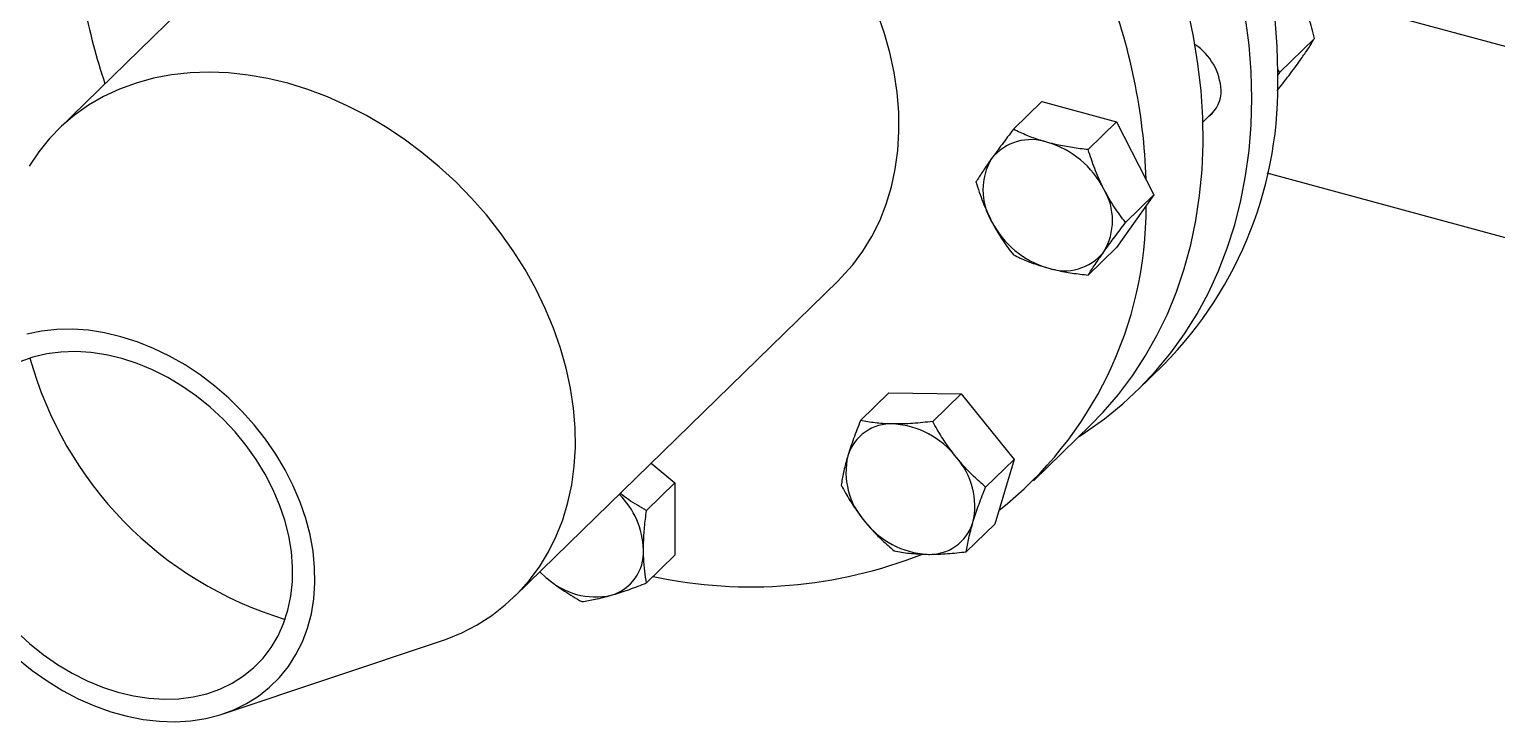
# Model space of a CAD drawing. Header units: inches. Extents: x 0.9 to 37.1, y -8.4 to 11.7.
# Drawn here: x 1.8986 to 2.0355, y 0.7903 to 0.8549 of the extents above; entities that cross this region are included whole.
import ezdxf

# ---------------------------------------------------------------- set-up
doc = ezdxf.new("R2010")
doc.units = ezdxf.units.IN
doc.header["$MEASUREMENT"] = 0

msp = doc.modelspace()

# ---------------------------------------------------------------- linework, layer by layer
at = {"color": 7, "linetype": 'Continuous', "lineweight": 25}
for p, q in [((1.931541787950737, 0.8750427403863923), (1.901353195555749, 0.8455777487348022)), ((2.194421881297822, 0.8103327487908905), (2.019573040138416, 0.857852917260546)), ((2.015259594976003, 0.8508655885801968), (2.018528893403664, 0.8540565240705704)), ((2.015111614962115, 0.8511542178521756), (2.015259594976003, 0.8508655885801968)), ((2.015259594976003, 0.8508655885801968), (2.015112633518108, 0.8506588279126426)), ((1.993094585881671, 0.8481508506962299), (1.990443131657185, 0.8455629500890445)), ((1.993094585881671, 0.8481508506962299), (2.000073046103569, 0.8462542547382332)), ((2.000073046103569, 0.8462542547382332), (1.997421591879082, 0.8436663541310478)), ((2.000073046103569, 0.8462542547382332), (2.003562276214517, 0.8394486468711033)), ((2.008125927064047, 0.8462424859547197), (2.009220504145345, 0.8473108267418792)), ((2.190768536661881, 0.7934679974832712), (2.014135079331122, 0.841473186388602)), ((2.003562276214517, 0.8394486468711033), (2.000073046103569, 0.8345396349619705)), ((2.003562276214517, 0.8394486468711033), (2.000910821990031, 0.8368607462639184)), ((2.000073046103569, 0.8345396349619705), (1.997421591879082, 0.8319517343547855)), ((1.943916708348522, 0.801968961948313), (1.97410530074351, 0.8314339535999036)), ((2.002029353232468, 0.8212072137179005), (2.004460058383146, 0.8235796564616731)), ((1.978832212629076, 0.8209624628750269), (1.976180758404589, 0.818374562267842)), ((1.978832212629076, 0.8209624628750269), (1.985572887585137, 0.8208809986500243)), ((1.985572887585137, 0.8208809986500243), (1.982921433360651, 0.8182930980428393)), ((1.985572887585137, 0.8208809986500243), (1.990507404130282, 0.8147574292898607)), ((1.992330642297047, 0.8127610344311145), (1.99763034510195, 0.8179337068385988)), ((1.990507404130282, 0.8147574292898607), (1.987855949905795, 0.8121695286826753)), ((1.990507404130282, 0.8147574292898607), (1.988701245719364, 0.8087153241546994)), ((1.956656492130634, 0.8144033814757807), (1.958867068178586, 0.8125656424207905)), ((1.958867068178586, 0.8125656424207905), (1.9562156139541, 0.8099777418136052)), ((1.958867068178586, 0.8125656424207905), (1.958867068178586, 0.8058022035395109)), ((1.988701245719364, 0.8087153241546994), (1.986049791494878, 0.8061274235475144)), ((1.958867068178586, 0.8058022035395109), (1.9562156139541, 0.803214302932326)), ((1.946262641065335, 0.804258664197814), (1.946865490609374, 0.8037091834052243)), ((1.946267846456188, 0.8042637448188663), (1.946865490609374, 0.8037091834052243)), ((1.916722900508445, 0.7910062111847522), (1.936912307667429, 0.7977432825402095))]:
    msp.add_line(p, q, dxfattribs=at)
at = {"color": 7, "linetype": 'Continuous', "lineweight": 25, "flags": 128}
for points in [[(1.99763034510195, 0.8179337068385988), (1.99881596824282, 0.8191530646824225), (2.000237378273556, 0.8208004955724415), (2.001550681933708, 0.8225444721377131), (2.002752507991617, 0.8243805176154071), (2.003839771377028, 0.8263039189031143), (2.004809681100425, 0.8283097386573157), (2.005659747417457, 0.830392827967469), (2.006387788220083, 0.8325478395731913), (2.006991934638002, 0.8347692415905987), (2.007470635836023, 0.8370513317125714), (2.007822662995039, 0.8393882518464961), (2.008047112466381, 0.8417740031519063), (2.008143408091472, 0.8442024614394166), (2.008111302680827, 0.8466673928914332), (2.007950878648574, 0.8491624700642704), (2.007662547800902, 0.8516812881306102), (2.007247050278963, 0.8542173813206015), (2.006705452658935, 0.8567642395193991), (2.006039145214142, 0.859315324978533), (2.00524983834624, 0.8618640890982183), (2.004339558194635, 0.8644039892375139)], [(1.97410530074351, 0.8314339535999036), (1.974389483999172, 0.8317177610489241), (1.975452806487874, 0.8329080996592553), (1.976408290237169, 0.8341953211564759), (1.977251381931861, 0.8355732913439549), (1.977978063856087, 0.8370354435662248), (1.978584873039546, 0.8385748100020853), (1.979068917760141, 0.840184054869447), (1.979427891324347, 0.8418555093836697), (1.979660083059652, 0.8435812083028176), (1.9797643864667, 0.8453529278856617), (1.979740304492255, 0.8471622250815534), (1.979587951897892, 0.8490004777654043), (1.979308054713107, 0.8508589258260404), (1.978901946775448, 0.8527287129121204), (1.978371563374179, 0.8546009286366827), (1.97771943202774, 0.856466651039197)], [(2.012682163614212, 0.8484359650744016), (2.012618165472924, 0.8509207836712616), (2.012426332713922, 0.8534341120476685), (2.012107149923402, 0.8559696013180171)], [(2.015112868764889, 0.8508084078181737), (2.015048870623602, 0.8532932264150337), (2.0148570378646, 0.8558065547914406)], [(1.947530839632752, 0.8270016593876068), (1.946760068043991, 0.8288519974511801), (1.945874329290534, 0.8306781334723001), (1.944877844320906, 0.8324713650812083), (1.943775361839783, 0.8342231467126555), (1.942572135678255, 0.8359251303294104), (1.941273899756929, 0.8375692052044603), (1.939886840761181, 0.8391475365723178), (1.938417568658792, 0.8406526029652466), (1.936873085200433, 0.8420772320564818), (1.935260750553134, 0.8434146348396299), (1.933588248225744, 0.8446584379813804), (1.931863548453506, 0.8458027141933377), (1.93009487021626, 0.8468420104782513), (1.928290642071257, 0.8477713741160304), (1.92645946198725, 0.8485863762657111), (1.924610056371252, 0.8492831330709008), (1.92275123848324, 0.8498583241681206), (1.920891866436951, 0.8503092085098523), (1.919040800986938, 0.8506336374268759), (1.917206863303042, 0.8508300648676577), (1.915398792933496, 0.8508975547659889), (1.913625206157004, 0.8508357855017707), (1.91189455492224, 0.8506450514336756), (1.910215086570474, 0.8503262614963982), (1.908594804533228, 0.8498809348691658), (1.907041430192281, 0.8493111937361575), (1.905562366083771, 0.8486197531733315), (1.904164660621737, 0.8478099082098494), (1.902854974509215, 0.8468855181257635), (1.901639548996963, 0.8458509880607896), (1.900524176141046, 0.8447112480218095), (1.899514171201059, 0.8434717293891443), (1.898614347310499, 0.8421383390335522)], [(1.996573599597395, 0.8169022908301224), (1.997159641497512, 0.8172813270622634), (1.99894906136438, 0.8185512168296838), (2.000645175956825, 0.8199313847117815), (2.002243700742184, 0.8214183442847052), (2.003740597708116, 0.8230083393595229), (2.005132085562973, 0.8246973534706838), (2.006414649287669, 0.8264811200219562), (2.007585049014924, 0.8283551330642225), (2.008640328213453, 0.8303146586778967), (2.009577821156409, 0.8323547469312143), (2.01039515965526, 0.8344702443841934), (2.011090279042023, 0.8366558071066672), (2.011661423384796, 0.8389059141775186), (2.012107149923402, 0.8412148816310046), (2.012426332713922, 0.8435768768149465), (2.012618165472924, 0.8459859331245174), (2.012682163614212, 0.8484359650744016)], [(1.923895798977004, 0.8107704655248598), (1.923253920063289, 0.8122851168699752), (1.922498581771897, 0.8137738476736822), (1.921635082258231, 0.815226215559044), (1.920669478350957, 0.8166320332088697), (1.919608543067699, 0.8179814398224248), (1.918459718107188, 0.8192649702818624), (1.917231061651092, 0.8204736215432251), (1.915931191841663, 0.8215989157863284), (1.914569226331658, 0.8226329598805804), (1.913154718330558, 0.8235685007496194), (1.91169758959567, 0.8243989762464343), (1.910208060838123, 0.8251185611821108), (1.908696580031926, 0.8257222081853461), (1.907173749128938, 0.8262056831061324), (1.905650249693789, 0.8265655947152761), (1.904136767980386, 0.826799418491436), (1.902643919975511, 0.8269055143288244), (1.90118217693531, 0.8268831380413713), (1.89976179193695, 0.826732446582656), (1.898392727960647, 0.8264544969449901)], [(1.936912307667429, 0.7977432825402095), (1.93746062055624, 0.797935250501542), (1.938977743773172, 0.7985662173169978), (1.940416986144612, 0.7993173076244089), (1.94177148902523, 0.8001849421364149), (1.943034797591963, 0.8011649861794483), (1.944200891604183, 0.802252769397334), (1.945264214092887, 0.8034431080076647), (1.946219697842182, 0.8047303295048858), (1.947062789536874, 0.8061082996923647), (1.947789471461099, 0.8075704519146343), (1.948396280644559, 0.8091098183504952), (1.948880325365154, 0.8107190632178565), (1.94923929892936, 0.8123905177320796), (1.949471490664664, 0.814116216651227), (1.949575794071711, 0.8158879362340712), (1.949551712097267, 0.8176972334299628), (1.949399359502905, 0.8195354861138138), (1.949119462318119, 0.8213939341744503), (1.94871335438046, 0.8232637212605303), (1.94818297097919, 0.8251359369850926), (1.947530839632752, 0.8270016593876068)], [(1.921973414523212, 0.8105211857405896), (1.921360404007914, 0.8119577524506307), (1.920632403507934, 0.8133672017580933), (1.91979527445524, 0.8147381856058966), (1.91885575692074, 0.8160596656382233), (1.917821415347195, 0.8173210020748707), (1.916700577644772, 0.8185120393765049), (1.915502268139609, 0.8196231880110916), (1.914236134915248, 0.82064550166317), (1.912912372131935, 0.8215707492643243), (1.911541637949242, 0.8223914812649071), (1.910134968712831, 0.8231010896134316), (1.908703690096284, 0.8236938609607192), (1.907259325913444, 0.8241650226604245), (1.905813505335438, 0.8245107811955807), (1.904377869259433, 0.8247283527217659), (1.90296397658297, 0.8248159854809805), (1.901583211138527, 0.8247729739057745), (1.900246690037584, 0.8245996643000617), (1.898965174162186, 0.8242974520508821), (1.897748981524639, 0.823868770393569)], [(1.897456300330828, 0.7986674041863253), (1.89865460983599, 0.7975562555517386), (1.899920743060353, 0.7965339418996598), (1.901244505843666, 0.7956086942985054), (1.902615240026358, 0.794787962297923), (1.904021909262768, 0.7940783539493981), (1.905453187879315, 0.793485582602111), (1.906897552062157, 0.7930144209024053), (1.908343372640162, 0.792668662367249), (1.909779008716168, 0.7924510908410642), (1.91119290139263, 0.7923634580818497), (1.912573666837073, 0.7924064696570552), (1.913910187938017, 0.7925797792627685), (1.915191703813415, 0.792881991511948), (1.91640789645096, 0.7933106731692612), (1.917548973782644, 0.7938623727420642), (1.918605748524735, 0.7945326482697914), (1.919569712148383, 0.7953161030880089), (1.920433103385291, 0.7962064292791844), (1.921188970716887, 0.7971964584603293), (1.921831228343858, 0.7982782194986053), (1.922354705185434, 0.799443002690198), (1.922755186513885, 0.8006814298857288), (1.923029447889035, 0.8019835299976035), (1.923175281119553, 0.8033388192813433), (1.923191512042016, 0.8047363857445338), (1.92307800997458, 0.8061649770037675), (1.922835688769155, 0.8076130908822243), (1.922466499453602, 0.8090690680184318), (1.921973414523212, 0.8105211857405896)], [(1.897567408439496, 0.7961322475766366), (1.89889949456507, 0.7950516305232047), (1.900288950109204, 0.7940659734528444), (1.901726029039581, 0.7931821900417102), (1.903200651280043, 0.7924064793954333), (1.904702473415089, 0.7917442825668508), (1.906220961241498, 0.791200244390927), (1.907745463658201, 0.7907781809045753), (1.909265287376098, 0.7904810525799002), (1.910769771923798, 0.7903109435586129), (1.912248364423172, 0.7902690470332745), (1.913690693610203, 0.7903556568779075), (1.915086642581956, 0.790570165586681), (1.916426419759383, 0.7909110685351273), (1.917700627568212, 0.7913759745340014), (1.918900328356182, 0.7919616226017565), (1.920017107084248, 0.7926639048379833), (1.921043130352038, 0.7934778952373849), (1.921971201343523, 0.7943978842421604), (1.922794810307519, 0.7954174187904526), (1.923508180218905, 0.79652934757994), (1.924106307300306, 0.7977258712290833), (1.924584996120003, 0.7989985969841862), (1.92494088901986, 0.8003385975885271), (1.925171489666896, 0.8017364739006569), (1.925275180563256, 0.8031824208226186), (1.925251234391806, 0.8046662960756654), (1.925099819117731, 0.8061776913410612), (1.92482199681039, 0.807706005266954), (1.92441971619365, 0.8092405178292466), (1.923895798977004, 0.8107704655248598)]]:
    msp.add_lwpolyline(points, dxfattribs=at)
at = {"color": 7, "linetype": 'Continuous', "lineweight": 25}
for centre, radius, start, end in [((1.94754104291855, 0.8390235709604297), 0.0553216113202829, 1.916387765535318, 21.42466818691679), ((1.960815148620803, 0.8682675924619385), 0.05813439546735513, 190.9266816196599, 198.5122423844845), ((2.004323209323987, 0.8488968040054439), 0.005512048492010135, 3.279664666358198, 56.31861765642684), ((1.977860308552243, 0.8496846260423823), 0.03726950667605345, 315.5378643067557, 1.727892839039169), ((2.006914021136101, 0.8491038120858478), 0.002914223292202506, 307.5753609848442, 2.130427519316187), ((1.992089985939602, 0.8399023373163366), 0.004699891735857947, 70.64630427551631, 141.463459077456), ((1.991202434069343, 0.836072106767201), 0.008618642948834526, 27.00485865070319, 73.5189740523783), ((1.993284729720781, 0.8399017789631209), 0.005683674415825959, 148.9841664542804, 211.0158335457204), ((1.994010318620424, 0.8370568850261249), 0.00568367441582478, 328.9841664542842, 31.01583354573462), ((1.96685833731372, 0.8382705065521727), 0.03597368911743461, 308.1486299520447, 0.2393969521614997), ((1.996092614271857, 0.8408865572220461), 0.008618642948833887, 207.0048586507106, 253.5189740523936), ((1.995205062401601, 0.8370563266729127), 0.004699891735860164, 250.6463042755372, 321.4634590774402), ((1.932718843348953, 0.833615542480834), 0.03530786844615359, 195.445749567628, 253.1643176704551), ((1.979018612495883, 0.8138569739904122), 0.004206142608723294, 86.62463438585183, 163.1599187346123), ((1.978800222133829, 0.8101357667593398), 0.007933752699035986, 37.38878900586094, 86.63245310396604), ((1.981696628876012, 0.8135568234889456), 0.006873655545999265, 167.2356603167726, 221.6062555563415), ((1.979964245828388, 0.810389141871827), 0.006873655546001864, 347.2356603167783, 41.60625555632486), ((1.94827739106103, 0.8060633409179889), 0.007657621296209173, 1.905850015967779, 45.17132160355155), ((1.982860652570572, 0.8138101986014314), 0.007933752699034537, 217.388789005858, 266.6324531039696), ((1.982642262208518, 0.8100889913703608), 0.004206142608724078, 266.6246343858651, 343.1599187346079), ((1.951718115618229, 0.8061127201130147), 0.004217659933541965, 286.4011126591141, 2.789939621220908), ((1.965956568318231, 0.8462717798196588), 0.04341924731410787, 257.8758762354561, 291.6211731722539), ((1.95147601256728, 0.8087337217207962), 0.006819303337511265, 227.4604730730739, 282.1305006095903)]:
    msp.add_arc(centre, radius, start, end, dxfattribs=at)
for points, knots in [([(2.018528893403664, 0.8540565240705704), (2.018369410066478, 0.8546944671869592), (2.018044634168995, 0.8559935906679668), (2.017526735269753, 0.8572536975593712), (2.017218014674533, 0.8578581319745733), (2.017209651749558, 0.8578745054842951)], [0, 0, 0, 0, 0.4841952181635638, 0.9860273763411882, 1, 1, 1, 1]), ([(2.017209651749558, 0.8520171955961637), (2.01743754031367, 0.8523447788596981), (2.017901552544032, 0.8530117831094906), (2.018289026204821, 0.8536390824680828), (2.018474729688915, 0.853962262796037), (2.018528893403664, 0.8540565240705704)], [0, 0, 0, 0, 0.4060446745436583, 0.8267623950146831, 0.9999999999999999, 0.9999999999999999, 0.9999999999999999, 0.9999999999999999]), ([(2.015039663292715, 0.8491475121614371), (2.015422538375091, 0.8496380538807244), (2.016202234866878, 0.8506370054323091), (2.016890963011086, 0.8515691769481943), (2.017201246487724, 0.8520053793203184), (2.017209651749558, 0.8520171955961637)], [0, 0, 0, 0, 0.4841952181635623, 0.9860273763411862, 1, 1, 1, 1]), ([(1.990443131657185, 0.8455629500890445), (1.990080186959291, 0.8450866242247161), (1.989347643081405, 0.8441252392043079), (1.988726880048832, 0.8432646415834442), (1.988413679004179, 0.8428304339071864)], [0, 0, 0, 0, 0.4954579634770075, 0.9999999999999999, 0.9999999999999999, 0.9999999999999999, 0.9999999999999999]), ([(1.993647524170601, 0.8443366418827547), (1.993197193648609, 0.844470944216412), (1.992289799482654, 0.8447415569066088), (1.991247198712164, 0.8451748761216344), (1.990652738735939, 0.8454617855777697), (1.990443131657185, 0.8455629500890445)], [0, 0, 0, 0, 0.3894480145147208, 0.7847188654868514, 1, 1, 1, 1]), ([(1.997421591879082, 0.8436663541310478), (1.996926459923818, 0.8437252099823644), (1.995931516239676, 0.8438434779651107), (1.994669425345555, 0.8440751972734106), (1.993928779776487, 0.8442646850597182), (1.993647524170601, 0.8443366418827547)], [0, 0, 0, 0, 0.3805934879738623, 0.764784181387484, 1, 1, 1, 1]), ([(1.998881369337024, 0.8399855399701912), (1.998840347329391, 0.8400665475427851), (1.998529756756363, 0.8406798814540832), (1.998001518403703, 0.8418922538187483), (1.997616077989418, 0.8430713858817329), (1.997421591879082, 0.8436663541310478)], [0, 0, 0, 0, 0.070105718203241, 0.5307925293049198, 1, 1, 1, 1]), ([(1.988413679004179, 0.8428304339071864), (1.988372656996544, 0.842772573274539), (1.988062066423517, 0.8423344921545226), (1.987533828070857, 0.8415645058368226), (1.987148387656572, 0.8409593092127441), (1.986953901546237, 0.8406539381799121)], [0, 0, 0, 0, 0.07010571820324289, 0.5307925293049153, 1, 1, 1, 1]), ([(1.986953901546237, 0.8406539381799121), (1.987157623157861, 0.8400236045548461), (1.987568801555712, 0.8387513803268969), (1.988130352797191, 0.8375694550202759), (1.988413679004179, 0.836973124019055)], [0, 0, 0, 0, 0.495457963477009, 1, 1, 1, 1]), ([(2.000910821990031, 0.8368607462639184), (2.000547877292137, 0.8373356732755757), (1.999815333414253, 0.8382942349430973), (1.999194570381678, 0.8394183677263878), (1.998881369337024, 0.8399855399701912)], [0, 0, 0, 0, 0.4954579634770082, 1, 1, 1, 1]), ([(1.988413679004179, 0.836973124019055), (1.988455381512138, 0.8368927806356412), (1.988771124368012, 0.8362844755103516), (1.989423787442341, 0.8351935454884529), (1.990101280951929, 0.8342994661997847), (1.990443131657185, 0.8338483303127822)], [0, 0, 0, 0, 0.07010571820324102, 0.530792529304921, 1, 1, 1, 1]), ([(1.998881369337025, 0.8341282300820603), (1.998923071844985, 0.8341867549038877), (1.999238814700858, 0.8346298648099122), (1.999891477775187, 0.8355212934703786), (2.000568971284775, 0.8364115428687735), (2.000910821990031, 0.8368607462639184)], [0, 0, 0, 0, 0.07010571820324431, 0.5307925293049174, 1, 1, 1, 1]), ([(1.990443131657186, 0.8338483303127822), (1.990652739760142, 0.8337471656763715), (1.991241864250521, 0.833462832370413), (1.992283807884428, 0.8330291898628874), (1.993190971207888, 0.8327583361238493), (1.993647524170601, 0.8326220221064919)], [0, 0, 0, 0, 0.2152816572951944, 0.6050705810156016, 1, 1, 1, 1]), ([(1.997421591879082, 0.8319517343547855), (1.997625313490707, 0.8322726536057057), (1.998036491888557, 0.8329203760656863), (1.998598043130038, 0.8337231811632195), (1.998881369337025, 0.8341282300820603)], [0, 0, 0, 0, 0.4954579634770097, 1, 1, 1, 1]), ([(1.993647524170601, 0.8326220221064919), (1.993928778414107, 0.832550063959645), (1.994664711350207, 0.8323617774839449), (1.995926422264789, 0.832129624552254), (1.996921345589739, 0.8320112519575669), (1.997421591879082, 0.8319517343547855)], [0, 0, 0, 0, 0.2352153999993392, 0.6154671935981799, 1, 1, 1, 1]), ([(1.976180758404589, 0.818374562267842), (1.975954482828333, 0.8178062267428836), (1.975497782981048, 0.8166591354317054), (1.975162171634079, 0.8156065653337667), (1.974992841601598, 0.8150754994729694)], [0, 0, 0, 0, 0.4954579634770077, 1, 1, 1, 1]), ([(1.979266258285088, 0.8180558199280488), (1.979186692789172, 0.8180571177211364), (1.97858427729575, 0.8180669437223975), (1.977505826469956, 0.8181414503445099), (1.9766251376889, 0.8182963850689782), (1.976180758404589, 0.818374562267842)], [0, 0, 0, 0, 0.0701057182032541, 0.5307925293049162, 1, 1, 1, 1]), ([(1.982921433360651, 0.8182930980428393), (1.982294464194263, 0.8182220098102735), (1.981029030570012, 0.8180785299637354), (1.979857396782366, 0.8180634356459064), (1.979266258285088, 0.8180558199280488)], [0, 0, 0, 0, 0.4954579634770018, 1, 1, 1, 1]), ([(1.985103854035691, 0.8149533031354657), (1.984788218359997, 0.8153661608614224), (1.984152227778182, 0.816198049160362), (1.983450197833957, 0.817335685153072), (1.983059273576727, 0.8180435162228381), (1.982921433360651, 0.8182930980428393)], [0, 0, 0, 0, 0.3894480145147106, 0.7847188654868468, 1, 1, 1, 1]), ([(1.974992841601598, 0.8150754994729694), (1.974971771171629, 0.8150042068531409), (1.974812240293067, 0.8144644279168505), (1.97456881287421, 0.8135026985261828), (1.974439731878677, 0.8127249132234331), (1.974374599993672, 0.8123324571326807)], [0, 0, 0, 0, 0.07010571820324239, 0.5307925293049166, 1, 1, 1, 1]), ([(1.987855949905795, 0.8121695286826753), (1.987488067545236, 0.8124915427894619), (1.986748825758769, 0.8131386145414368), (1.985830270087948, 0.8140807811424446), (1.98530378392315, 0.8147131608322655), (1.985103854035691, 0.8149533031354657)], [0, 0, 0, 0, 0.3805934879738687, 0.7647841813874878, 1, 1, 1, 1]), ([(1.974374599993672, 0.8123324571326807), (1.974512440969935, 0.8120828746415429), (1.974899856789021, 0.8113813981440958), (1.975601304261334, 0.8102435932690057), (1.97623706030619, 0.8094114562808903), (1.976557020668712, 0.808992662225307)], [0, 0, 0, 0, 0.2152816572951781, 0.6050705810155967, 1, 1, 1, 1]), ([(1.986668033102804, 0.8088704658878032), (1.9866897840331, 0.8089424226968118), (1.986854467194506, 0.8094872304191107), (1.987222319335036, 0.8105704021525448), (1.98764345342587, 0.8116332402296105), (1.987855949905795, 0.8121695286826753)], [0, 0, 0, 0, 0.07010571820324345, 0.5307925293049165, 1, 1, 1, 1]), ([(1.9562156139541, 0.8099777418136052), (1.955642366012034, 0.8103034094614951), (1.954792588593756, 0.8107861761541133), (1.954014535231332, 0.811383313132727), (1.953761345767658, 0.8115776298707007)], [0, 0, 0, 0, 0.6745859912671988, 1, 1, 1, 1]), ([(1.955930776356567, 0.8063180121456739), (1.95594032280559, 0.8067730369468675), (1.955959558437479, 0.8076898898577909), (1.956079739200974, 0.8089341437059665), (1.956180193636973, 0.8097056929224338), (1.9562156139541, 0.8099777418136052)], [0, 0, 0, 0, 0.3894480145147177, 0.7847188654868438, 1, 1, 1, 1]), ([(1.976557020668712, 0.808992662225307), (1.976756949195178, 0.8087525186011679), (1.977280084368745, 0.8081241561622727), (1.978198245330573, 0.8071815254766537), (1.978937446866995, 0.8065343079775014), (1.979309116538817, 0.8062088877725166)], [0, 0, 0, 0, 0.2352153999993361, 0.615467193598177, 1, 1, 1, 1]), ([(1.986049791494878, 0.806127423547514), (1.986116843984865, 0.8065403524590642), (1.986252178352116, 0.8073737812098147), (1.98652857790799, 0.8083685587844229), (1.986668033102804, 0.8088704658878032)], [0, 0, 0, 0, 0.495457963477007, 1, 1, 1, 1]), ([(1.9562156139541, 0.803214302932326), (1.956154939290883, 0.8035761533311545), (1.956033016493709, 0.8043032741826601), (1.955943828218132, 0.805352986662411), (1.955934368591631, 0.8060524103109334), (1.955930776356567, 0.8063180121456739)], [0, 0, 0, 0, 0.3805934879738661, 0.7647841813874847, 1, 1, 1, 1]), ([(1.979309116538817, 0.8062088877725166), (1.979776862618934, 0.8061245693916743), (1.980720930763152, 0.8059543866777847), (1.981833352759702, 0.8059116884722832), (1.982394616419315, 0.8058901454327239)], [0, 0, 0, 0, 0.4954579634770037, 1, 1, 1, 1]), ([(1.982394616419315, 0.8058901454327239), (1.982474862415557, 0.8058895118288163), (1.983082430191824, 0.8058847146135633), (1.984285305739289, 0.8059316503342178), (1.985458047615648, 0.8060617683840658), (1.986049791494878, 0.8061274235475144)], [0, 0, 0, 0, 0.07010571820325454, 0.5307925293049179, 1, 1, 1, 1]), ([(1.946865490609374, 0.8037091834052243), (1.946937472391557, 0.8036499570686648), (1.947482469193648, 0.8032015357730886), (1.94856737218962, 0.8024120538840038), (1.94963392651789, 0.8017893092210153), (1.950172090122638, 0.8014750837720261)], [0, 0, 0, 0, 0.07010571820324729, 0.5307925293049188, 1, 1, 1, 1]), ([(1.952909014440836, 0.8020666831248846), (1.95298099622302, 0.8020876323840023), (1.95352599302511, 0.8022462458397857), (1.954610896021083, 0.8026012792695951), (1.955677450349352, 0.8030087172544049), (1.9562156139541, 0.803214302932326)], [0, 0, 0, 0, 0.07010571820324692, 0.5307925293049174, 1, 1, 1, 1]), ([(1.950172090122638, 0.8014750837720261), (1.950583225999015, 0.8015386088841527), (1.951413035804659, 0.8016668238222695), (1.952407344105698, 0.8019325919383529), (1.952909014440836, 0.8020666831248846)], [0, 0, 0, 0, 0.4954579634770077, 0.9999999999999999, 0.9999999999999999, 0.9999999999999999, 0.9999999999999999])]:
    msp.add_open_spline(points, degree=3, knots=knots, dxfattribs=at)

doc.saveas('drawing.dxf')
